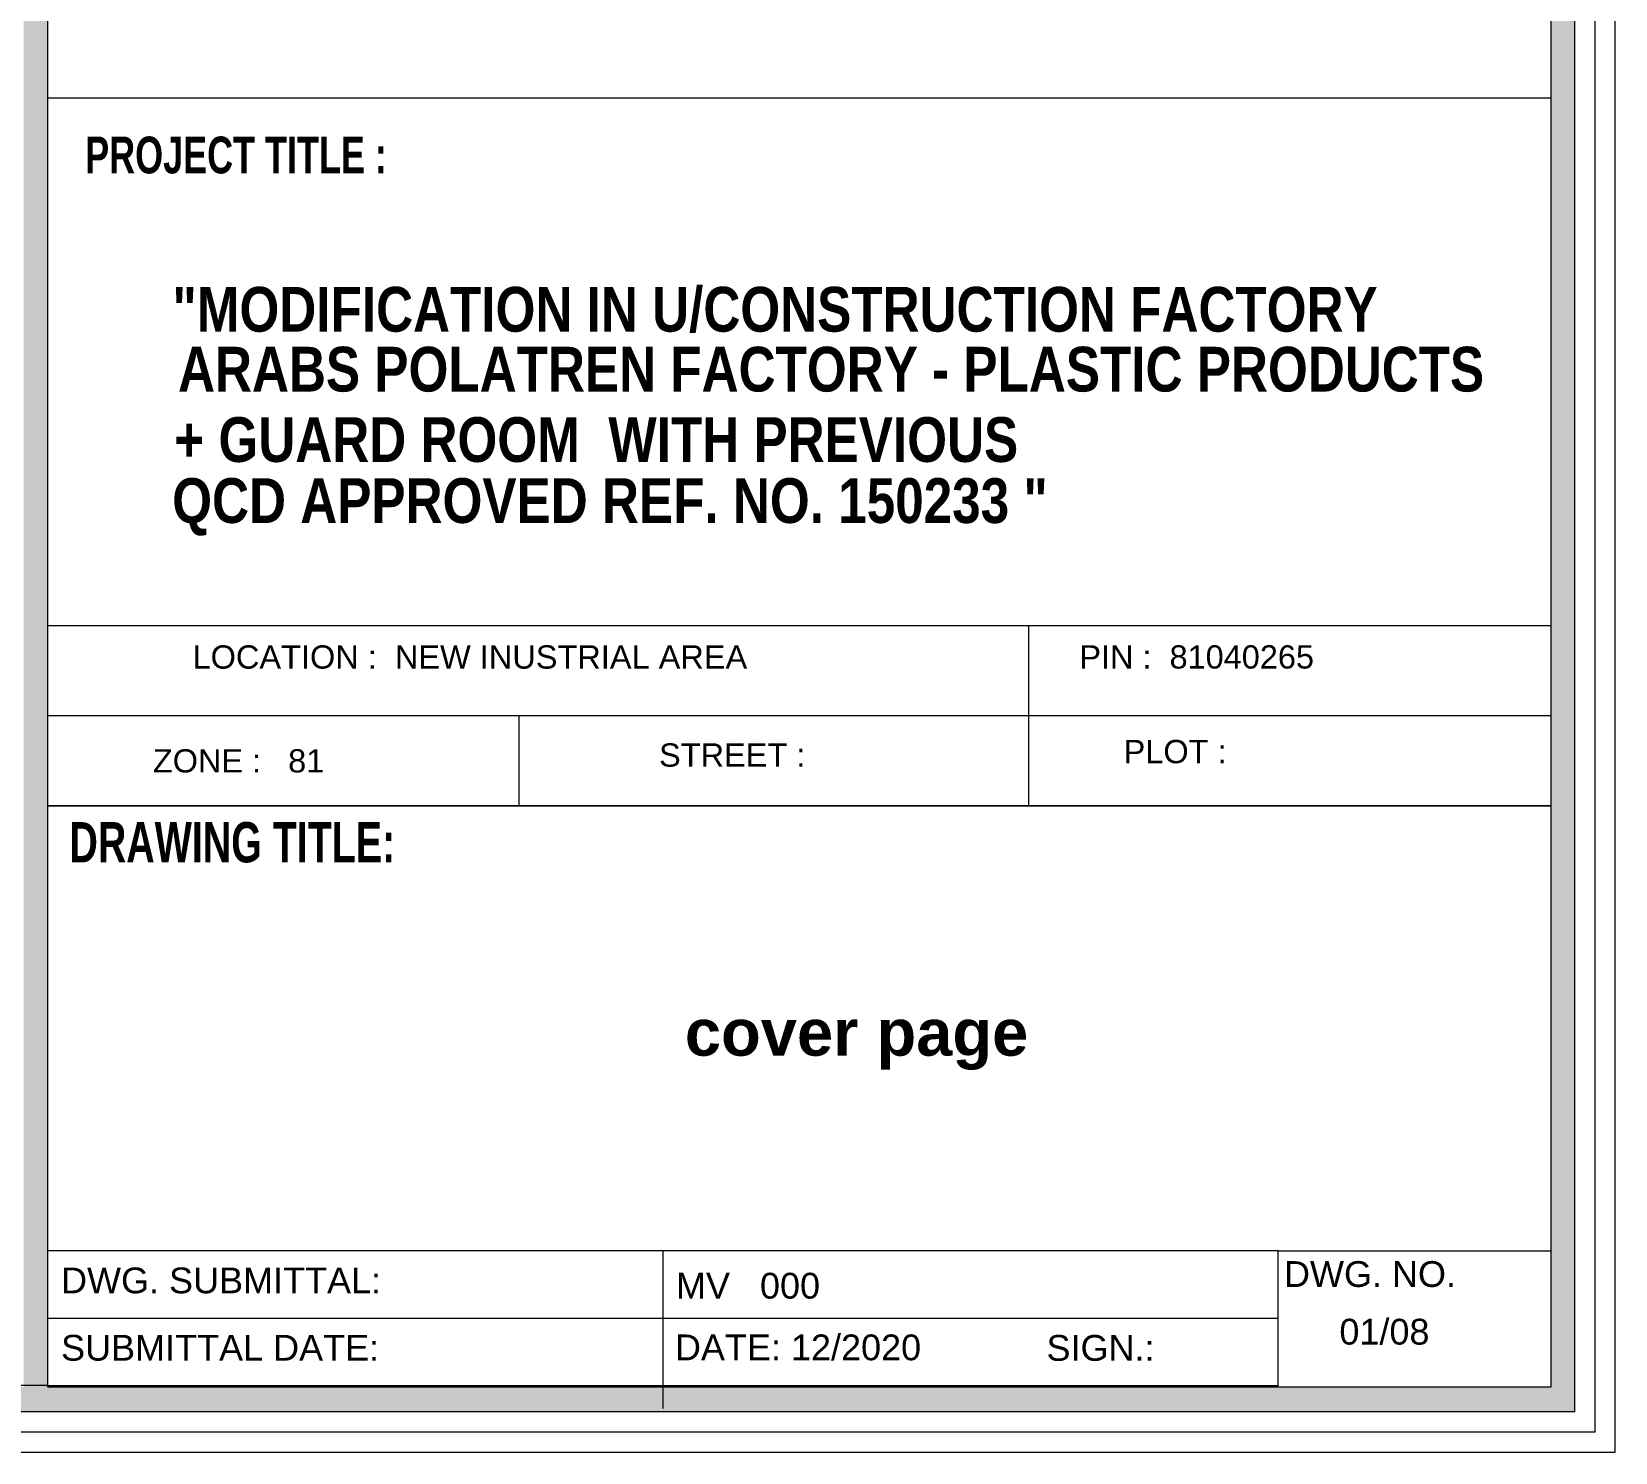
# Model space of a CAD drawing. Header units: inches. Extents: x -68096 to 69834, y -16833 to 17650.
# Drawn here: x 922.47 to 964.39, y 441.07 to 478.66 of the extents above; entities that cross this region are included whole.
import ezdxf
from ezdxf.enums import TextEntityAlignment as Align

# ---------------------------------------------------------------- set-up
doc = ezdxf.new("R2010")
doc.units = ezdxf.units.IN
doc.header["$MEASUREMENT"] = 0
for name, color, linetype in [('FS- QCDD BLOCK', 7, 'Continuous'), ('QCD TITLE A', 7, 'Continuous'), ('TEXT', 23, 'Continuous'), ('WIN', 1, 'Continuous')]:
    doc.layers.add(name, color=color, linetype=linetype)
doc.layers.add('PEN45', color=7, linetype='Continuous', lineweight=50)
doc.styles.add('ARAIL BOLD', font='ARIALNB.TTF')
doc.styles.add('ARIAL_5', font='arialbd.ttf', dxfattribs={"height": 5})
doc.styles.add('SANSSERIFBOLD', font='sasb____.pfb', dxfattribs={"width": 0.7})
doc.styles.add('Title Sheet_A1$0$DCAQ New Title Block for CD-A1_Dar Al Salam$0$ARIAL_2.5', font='arial.ttf', dxfattribs={"height": 2.5})
doc.styles.add('TITLE2', font='arial.ttf')

msp = doc.modelspace()

# ---------------------------------------------------------------- hatches: boundary and pattern name
at = {"layer": 'WIN', "linetype": 'Continuous', "lineweight": 0}
h = msp.add_hatch(color=86, dxfattribs=at)
h.paths.add_polyline_path([(753.52048, 590.34425), (753.52048, 442.14684), (963.30992, 442.14684), (963.30992, 590.34425)])
h.paths.add_polyline_path([(922.89008, 589.71877), (922.89008, 442.80191), (962.68444, 442.80191), (962.68444, 589.71877)], flags=16)
h.paths.add_polyline_path([(922.26459, 442.80191), (754.14633, 442.80191), (754.14633, 589.71877), (922.26459, 589.71877)], flags=16)
h = msp.add_hatch(color=7, dxfattribs=at)
h.paths.add_polyline_path([(753.52048, 590.34425), (753.52048, 442.14684), (963.30992, 442.14684), (963.30992, 590.34425)])
h.paths.add_polyline_path([(922.89008, 589.71877), (922.89008, 442.80191), (962.68444, 442.80191), (962.68444, 589.71877)], flags=16)
h.paths.add_polyline_path([(922.26459, 442.80191), (754.14633, 442.80191), (754.14633, 589.71877), (922.26459, 589.71877)], flags=16)

# ---------------------------------------------------------------- linework, layer by layer
at = {"layer": 'PEN45', "lineweight": 0}
msp.add_lwpolyline([(753.52048, 590.34425), (922.89008, 590.34425), (922.89008, 442.84014), (753.52048, 442.84014)], close=True, dxfattribs=at)
at = {"layer": 'WIN', "color": 7, "linetype": 'Continuous', "lineweight": 0}
for p, q in [((922.89008, 462.95097), (962.68444, 462.95097)), ((922.89008, 462.95097), (962.68444, 462.95097)), ((948.85832, 462.95097), (948.85832, 458.17565)), ((922.89008, 460.56331), (962.68444, 460.56331)), ((922.89008, 460.56331), (962.68444, 460.56331)), ((935.36962, 460.56331), (935.36962, 458.17565)), ((922.89008, 458.17565), (962.68444, 458.17565)), ((922.89008, 458.17565), (962.68444, 458.17565)), ((922.89008, 458.17565), (962.68444, 458.17565)), ((939.1781, 446.40434), (939.1781, 442.23458)), ((922.89008, 444.62224), (941.69366, 444.62224)), ((922.89008, 444.62224), (955.46613, 444.62224)), ((922.89008, 442.84014), (955.46613, 442.84014)), ((922.89008, 442.84014), (955.46613, 442.84014))]:
    msp.add_line(p, q, dxfattribs=at)
for points in [[(752.44464, 441.071), (964.38576, 441.071), (964.38576, 591.4201), (752.44464, 591.4201)], [(752.44464, 441.071), (964.38576, 441.071), (964.38576, 591.4201), (752.44464, 591.4201)], [(752.98256, 441.60892), (963.84784, 441.60892), (963.84784, 590.88217), (752.98256, 590.88217)], [(752.98256, 441.60892), (963.84784, 441.60892), (963.84784, 590.88217), (752.98256, 590.88217)], [(753.52048, 442.14684), (963.30992, 442.14684), (963.30992, 590.34425), (753.52048, 590.34425)], [(753.52048, 442.14684), (963.30992, 442.14684), (963.30992, 590.34425), (753.52048, 590.34425)], [(962.68444, 589.71877), (922.89008, 589.71877), (922.89008, 442.80191), (962.68444, 442.80191)], [(962.68444, 589.71877), (922.89008, 589.71877), (922.89008, 442.80191), (962.68444, 442.80191)]]:
    msp.add_lwpolyline(points, close=True, dxfattribs=at)
for points in [[(962.68444, 476.90342), (922.89008, 476.90342)], [(962.68444, 458.17565), (922.89008, 458.17565)], [(955.46613, 446.40434), (922.89008, 446.40434)], [(955.46613, 442.82892), (955.46613, 446.40434), (962.68444, 446.40434)]]:
    msp.add_lwpolyline(points, dxfattribs=at)

# ---------------------------------------------------------------- texts
at = {"layer": 'FS- QCDD BLOCK', "color": 0, "lineweight": 0, "ltscale": 0.02, "char_height": 0.6149768, "width": 13.9595067, "attachment_point": 1, "style": 'Title Sheet_A1$0$DCAQ New Title Block for CD-A1_Dar Al Salam$0$ARIAL_2.5'}
for s, insert in [('{\\C256;PIN :  81040265}', (950.20185, 462.4231)), ('{\\C256;ZONE :   81 }', (925.68291, 459.67381))]:
    msp.add_mtext(s, dxfattribs=dict(at, insert=insert))
at = {"layer": 'QCD TITLE A', "lineweight": 0}
for s, height, style, p in [('LOCATION :  NEW INUSTRIAL AREA', 0.6160953, 'Title Sheet_A1$0$DCAQ New Title Block for CD-A1_Dar Al Salam$0$ARIAL_2.5', (926.7317, 461.80605)), ('STREET :  ', 0.616095, 'Title Sheet_A1$0$DCAQ New Title Block for CD-A1_Dar Al Salam$0$ARIAL_2.5', (939.07798, 459.21178)), ('PLOT :    ', 0.616095, 'Title Sheet_A1$0$DCAQ New Title Block for CD-A1_Dar Al Salam$0$ARIAL_2.5', (951.37215, 459.30377)), ('cover page ', 1.2321907, 'ARIAL_5', (939.76135, 451.56533))]:
    msp.add_text(s, height=height, dxfattribs=dict(at, style=style)).set_placement(p)
at = {"layer": 'TEXT', "color": 0, "lineweight": 0, "style": 'ARAIL BOLD'}
for s, p in [('"MODIFICATION IN U/CONSTRUCTION FACTORY', (942.14905, 471.32797)), ('ARABS POLATREN FACTORY - PLASTIC PRODUCTS ', (943.81998, 469.7293)), ('+ GUARD ROOM  WITH PREVIOUS ', (937.60454, 467.86743)), ('QCD APPROVED REF. NO. 150233 "', (937.77899, 466.09191))]:
    msp.add_text(s, height=1.1836787, rotation=0.000267, dxfattribs=at).set_placement(p, align=Align.MIDDLE)
at = {"layer": 'WIN', "color": 7, "linetype": 'Continuous', "lineweight": 0, "style": 'SANSSERIFBOLD', "width": 0.7}
for s, height, p in [('PROJECT TITLE :', 0.9734875, (923.8909, 474.90908)), ('DRAWING TITLE:', 1.0652377, (923.47453, 456.68036))]:
    msp.add_text(s, height=height, dxfattribs=at).set_placement(p)
at = {"layer": 'WIN', "color": 7, "linetype": 'Continuous', "lineweight": 0, "style": 'TITLE2'}
for s, height, p in [('DWG. SUBMITTAL:', 0.6820993, (923.2524, 445.27806)), ('DWG. NO.', 0.682099, (955.61718, 445.44671)), ('MV   000', 0.682099, (939.52583, 445.13802)), ('01/08', 0.682099, (957.08287, 443.92143)), ('SUBMITTAL DATE:', 0.6820993, (923.2524, 443.49596)), ('DATE: 12/2020', 0.6820993, (939.49907, 443.50645)), ('SIGN.:', 0.682099, (949.33217, 443.49259))]:
    msp.add_text(s, height=height, dxfattribs=at).set_placement(p)

doc.saveas('drawing.dxf')
